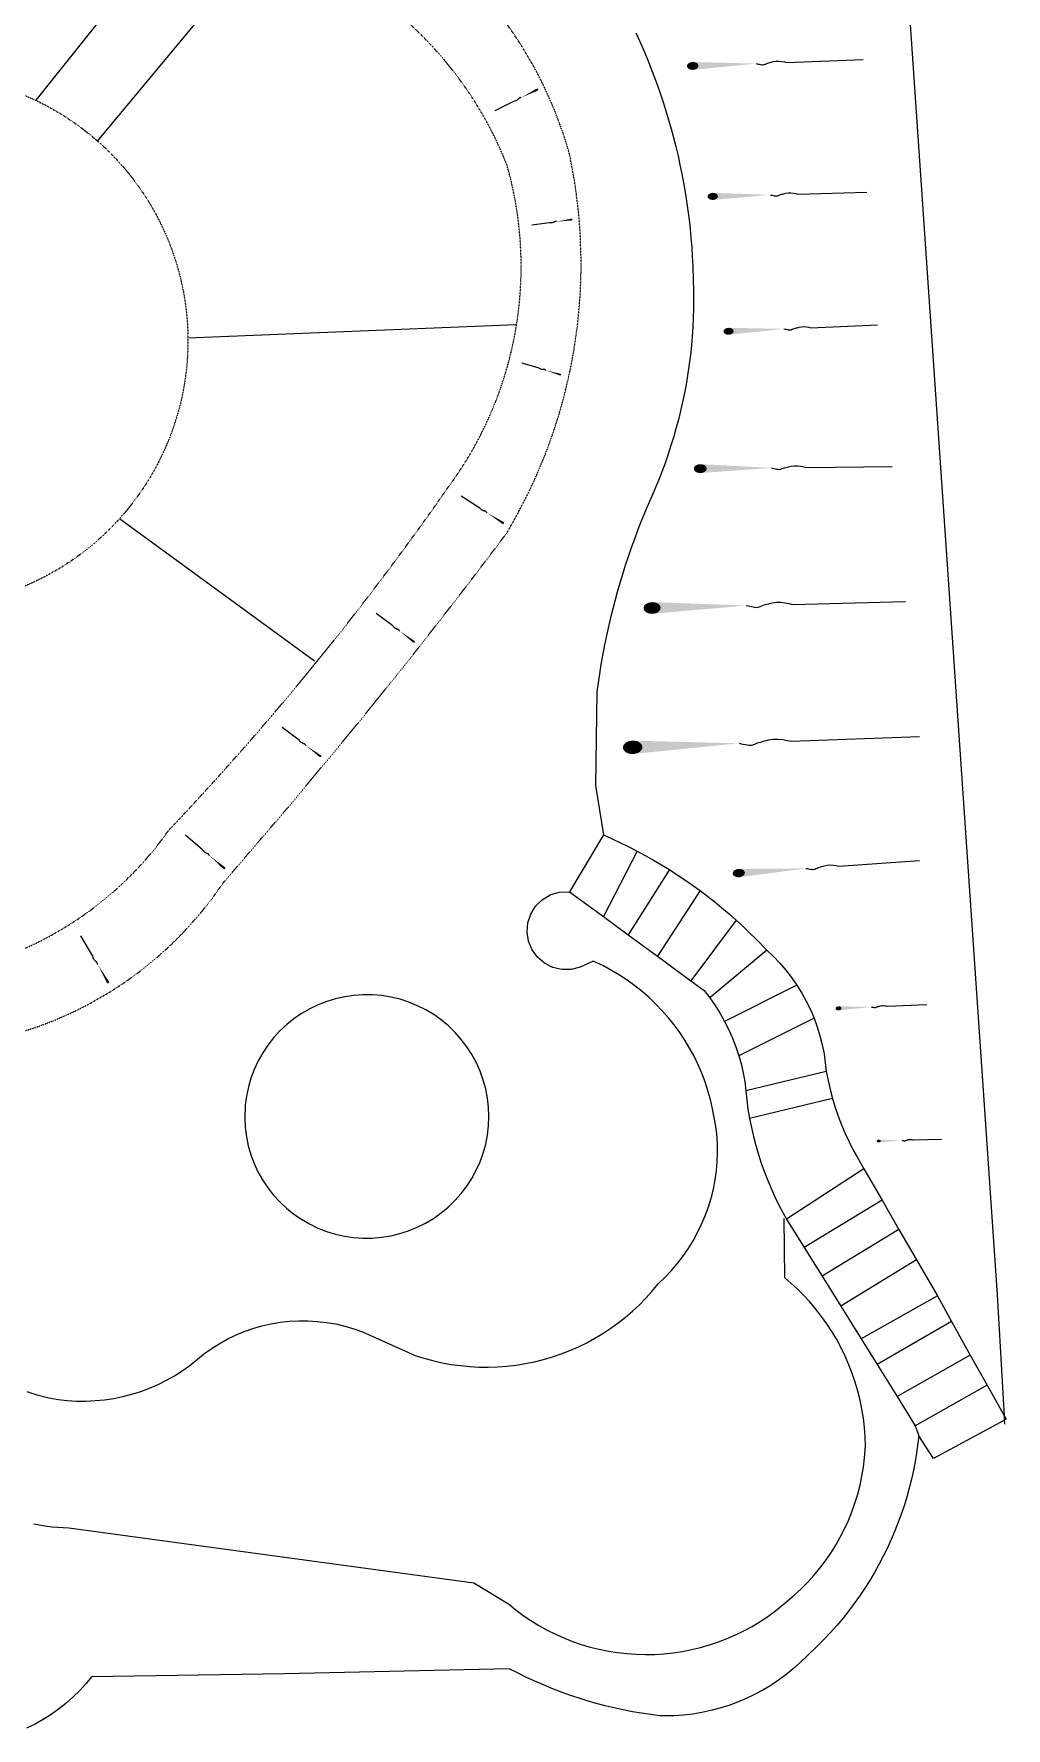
# Model space of a CAD drawing. Header units: millimetres. Extents: x 833924389 to 835767163, y 817400000 to 818811854.
# Drawn here: x 835550957 to 835577540, y 817912271 to 817958570 of the extents above; entities that cross this region are included whole.
import ezdxf

# ---------------------------------------------------------------- set-up
doc = ezdxf.new("R2010")
doc.units = ezdxf.units.MM
doc.header["$LTSCALE"] = 10
doc.header["$MEASUREMENT"] = 0
doc.linetypes.add('11SW4B$1$DGN Style 5', pattern=[1.174922, 0.503538, -0.671384])
doc.layers.add('01_Base_Plan', color=5, linetype='Continuous', lineweight=5)

msp = doc.modelspace()

# ---------------------------------------------------------------- hatches: boundary and pattern name
at = {"layer": '01_Base_Plan', "linetype": 'Continuous'}
h = msp.add_hatch(color=256, dxfattribs=at)
edge = h.paths.add_edge_path()
edge.add_ellipse((835568971, 817957693), major_axis=(158, 6), ratio=0.683333, start_angle=0, end_angle=360)
h = msp.add_hatch(color=256, dxfattribs=at)
edge = h.paths.add_edge_path()
edge.add_ellipse((835564711, 817957043), major_axis=(-39.1, -19.6), ratio=0.683333, start_angle=0, end_angle=360)
h = msp.add_hatch(color=256, dxfattribs=at)
edge = h.paths.add_edge_path()
edge.add_ellipse((835569518, 817954129), major_axis=(143, 4), ratio=0.683333, start_angle=0, end_angle=360)
h = msp.add_hatch(color=256, dxfattribs=at)
edge = h.paths.add_edge_path()
edge.add_ellipse((835565651, 817953495), major_axis=(-36.6, -5.2), ratio=0.683333, start_angle=0, end_angle=360)
h = msp.add_hatch(color=256, dxfattribs=at)
edge = h.paths.add_edge_path()
edge.add_ellipse((835569951, 817950443), major_axis=(138, 6), ratio=0.683333, start_angle=0, end_angle=360)
h = msp.add_hatch(color=256, dxfattribs=at)
edge = h.paths.add_edge_path()
edge.add_ellipse((835565340, 817949260), major_axis=(-35, 10.5), ratio=0.683333, start_angle=0, end_angle=360)
h = msp.add_hatch(color=256, dxfattribs=at)
edge = h.paths.add_edge_path()
edge.add_ellipse((835569178, 817946689), major_axis=(178, 2), ratio=0.683333, start_angle=0, end_angle=360)
h = msp.add_hatch(color=256, dxfattribs=at)
edge = h.paths.add_edge_path()
edge.add_ellipse((835563774, 817945212), major_axis=(-38.5, 24.5), ratio=0.683333, start_angle=0, end_angle=360)
h = msp.add_hatch(color=256, dxfattribs=at)
edge = h.paths.add_edge_path()
edge.add_ellipse((835567860, 817942881), major_axis=(235, 6), ratio=0.683333, start_angle=0, end_angle=360)
h = msp.add_hatch(color=256, dxfattribs=at)
edge = h.paths.add_edge_path()
edge.add_ellipse((835561340, 817941964), major_axis=(-34.9, 26.2), ratio=0.683333, start_angle=0, end_angle=360)
h = msp.add_hatch(color=256, dxfattribs=at)
edge = h.paths.add_edge_path()
edge.add_ellipse((835567329, 817939073), major_axis=(266, 10), ratio=0.683333, start_angle=0, end_angle=360)
h = msp.add_hatch(color=256, dxfattribs=at)
edge = h.paths.add_edge_path()
edge.add_ellipse((835558778, 817938839), major_axis=(-35, 26.2), ratio=0.683333, start_angle=0, end_angle=360)
h = msp.add_hatch(color=256, dxfattribs=at)
edge = h.paths.add_edge_path()
edge.add_ellipse((835556152, 817935780), major_axis=(-35.8, 30.4), ratio=0.683333, start_angle=0, end_angle=360)
h = msp.add_hatch(color=256, dxfattribs=at)
edge = h.paths.add_edge_path()
edge.add_ellipse((835570230, 817935637), major_axis=(168, 12), ratio=0.683333, start_angle=0, end_angle=360)
h = msp.add_hatch(color=256, dxfattribs=at)
edge = h.paths.add_edge_path()
edge.add_ellipse((835552975, 817932668), major_axis=(-24.9, 42.7), ratio=0.683333, start_angle=0, end_angle=360)
h = msp.add_hatch(color=256, dxfattribs=at)
edge = h.paths.add_edge_path()
edge.add_ellipse((835572957, 817931941), major_axis=(82.1, 3.5), ratio=0.683333, start_angle=0, end_angle=360)
h = msp.add_hatch(color=256, dxfattribs=at)
edge = h.paths.add_edge_path()
edge.add_ellipse((835574058, 817928314), major_axis=(58.3, 1.8), ratio=0.683333, start_angle=0, end_angle=360)

# ---------------------------------------------------------------- linework, layer by layer
for p, q in [((835571548, 817957788), (835573631, 817957865)), ((835564074, 817956724), (835563559, 817956467)), ((835571849, 817954191), (835573733, 817954242)), ((835565055, 817953410), (835564573, 817953341)), ((835555169, 817950267), (835564145, 817950626)), ((835572204, 817950538), (835574025, 817950615)), ((835564771, 817949431), (835564310, 817949569)), ((835572078, 817946721), (835574422, 817946747)), ((835563147, 817945611), (835562640, 817945934)), ((835553302, 817945323), (835558629, 817941440)), ((835560772, 817942390), (835560313, 817942734)), ((835571692, 817942980), (835574789, 817943061)), ((835558208, 817939266), (835557747, 817939612)), ((835571663, 817939237), (835575167, 817939371)), ((835555569, 817936276), (835555099, 817936676)), ((835566534, 817936679), (835565606, 817935126)), ((835567451, 817936239), (835566531, 817934447)), ((835568332, 817935731), (835567208, 817933951)), ((835572964, 817935827), (835575173, 817935981)), ((835569171, 817935157), (835568004, 817933367)), ((835570155, 817934354), (835568922, 817932694)), ((835552570, 817933363), (835552242, 817933925)), ((835570993, 817933530), (835569440, 817932225)), ((835571820, 817932571), (835569843, 817931580)), ((835574294, 817931998), (835575374, 817932044)), ((835572288, 817931672), (835570232, 817930645)), ((835572621, 817930218), (835570419, 817929687)), ((835572795, 817929477), (835570525, 817928933)), ((835575008, 817928343), (835575775, 817928366)), ((835573653, 817927554), (835571531, 817926182)), ((835574148, 817926697), (835572018, 817925402)), ((835574610, 817925898), (835572507, 817924618)), ((835575087, 817925071), (835573017, 817923801)), ((835575659, 817924081), (835573573, 817922910)), ((835576050, 817923381), (835574013, 817922204)), ((835576561, 817922466), (835574557, 817921332)), ((835577022, 817921640), (835575057, 817920530))]:
    msp.add_line(p, q, dxfattribs=at)
at = {"layer": '01_Base_Plan', "linetype": 'Continuous', "flags": 128}
for points in [[(835577503, 817920577), (835577497, 817920690), (835577491, 817920800), (835577308, 817924108), (835574229, 817968946)], [(835552700, 817955641), (835557216, 817961073), (835558501, 817962750), (835557872, 817963014), (835557379, 817963139), (835556649, 817963282), (835556345, 817963428), (835556251, 817963311), (835554730, 817961410), (835551007, 817956755)], [(835567417, 817958594), (835567522, 817958363), (835567625, 817958131), (835567723, 817957897), (835567818, 817957662), (835567910, 817957425), (835567998, 817957187), (835568082, 817956948), (835568163, 817956707), (835568240, 817956466), (835568313, 817956223), (835568382, 817955979), (835568448, 817955734), (835568510, 817955488), (835568569, 817955241), (835568623, 817954993), (835568674, 817954745), (835568721, 817954496), (835568764, 817954246), (835568803, 817953995), (835568839, 817953744), (835568871, 817953492), (835568899, 817953240), (835568923, 817952988), (835568943, 817952735), (835568959, 817952482), (835568972, 817952228), (835568984, 817951826), (835568991, 817951572), (835568994, 817951318), (835568992, 817951065), (835568985, 817950811), (835568973, 817950558), (835568956, 817950305), (835568935, 817950052), (835568908, 817949800), (835568877, 817949548), (835568840, 817949297), (835568799, 817949047), (835568753, 817948797), (835568702, 817948549), (835568647, 817948301), (835568587, 817948055), (835568521, 817947809), (835568452, 817947565), (835568377, 817947323), (835568298, 817947082), (835568214, 817946842), (835568126, 817946604), (835568033, 817946368), (835567850, 817945938), (835567749, 817945705), (835567651, 817945471), (835567556, 817945236), (835567464, 817944999), (835567375, 817944761), (835567289, 817944522), (835567207, 817944283), (835567127, 817944042), (835567051, 817943800), (835566977, 817943557), (835566907, 817943313), (835566840, 817943068), (835566776, 817942822), (835566715, 817942576), (835566658, 817942329), (835566604, 817942081), (835566553, 817941833), (835566505, 817941584), (835566460, 817941334), (835566419, 817941083), (835566347, 817940592), (835566312, 817938029), (835566534, 817936679)], [(835570704, 817957757), (835570735, 817957751), (835570767, 817957745), (835570799, 817957738), (835570831, 817957732), (835570863, 817957726), (835570895, 817957725), (835570926, 817957732), (835570958, 817957745), (835570989, 817957758), (835571020, 817957769), (835571052, 817957777), (835571083, 817957786), (835571114, 817957794), (835571146, 817957803), (835571177, 817957812), (835571250, 817957824), (835571329, 817957825), (835571409, 817957818), (835571484, 817957805), (835571548, 817957788)], [(835564282, 817956829), (835564274, 817956827), (835564265, 817956825), (835564256, 817956823), (835564247, 817956820), (835564239, 817956818), (835564231, 817956815), (835564224, 817956810), (835564217, 817956803), (835564211, 817956796), (835564204, 817956790), (835564197, 817956784), (835564190, 817956778), (835564183, 817956772), (835564176, 817956767), (835564170, 817956761), (835564153, 817956750), (835564133, 817956740), (835564112, 817956733), (835564091, 817956728), (835564074, 817956724)], [(835571086, 817954171), (835571114, 817954165), (835571143, 817954159), (835571172, 817954153), (835571201, 817954147), (835571230, 817954141), (835571258, 817954140), (835571287, 817954146), (835571315, 817954157), (835571344, 817954169), (835571372, 817954178), (835571400, 817954186), (835571429, 817954193), (835571457, 817954201), (835571486, 817954208), (835571514, 817954216), (835571580, 817954226), (835571652, 817954226), (835571724, 817954219), (835571792, 817954207), (835571849, 817954191)], [(835565250, 817953438), (835565243, 817953438), (835565235, 817953439), (835565228, 817953440), (835565220, 817953440), (835565212, 817953441), (835565205, 817953440), (835565198, 817953438), (835565191, 817953434), (835565184, 817953431), (835565177, 817953427), (835565170, 817953424), (835565163, 817953422), (835565156, 817953419), (835565149, 817953416), (835565142, 817953413), (835565125, 817953409), (835565107, 817953407), (835565088, 817953406), (835565070, 817953408), (835565055, 817953410)], [(835571466, 817950507), (835571494, 817950502), (835571522, 817950496), (835571550, 817950491), (835571578, 817950486), (835571606, 817950480), (835571633, 817950480), (835571661, 817950486), (835571688, 817950497), (835571715, 817950509), (835571743, 817950519), (835571770, 817950526), (835571797, 817950534), (835571825, 817950541), (835571852, 817950549), (835571880, 817950557), (835571943, 817950568), (835572013, 817950569), (835572083, 817950563), (835572148, 817950552), (835572204, 817950538)], [(835564957, 817949375), (835564951, 817949379), (835564944, 817949383), (835564938, 817949387), (835564931, 817949390), (835564925, 817949394), (835564918, 817949397), (835564910, 817949397), (835564903, 817949397), (835564895, 817949397), (835564887, 817949396), (835564880, 817949397), (835564872, 817949397), (835564865, 817949398), (835564857, 817949398), (835564850, 817949399), (835564833, 817949402), (835564816, 817949407), (835564799, 817949415), (835564783, 817949423), (835564771, 817949431)], [(835571128, 817946710), (835571164, 817946702), (835571199, 817946694), (835571235, 817946687), (835571271, 817946679), (835571307, 817946671), (835571342, 817946669), (835571378, 817946676), (835571413, 817946689), (835571449, 817946703), (835571484, 817946714), (835571520, 817946723), (835571555, 817946732), (835571591, 817946740), (835571626, 817946749), (835571662, 817946758), (835571744, 817946769), (835571833, 817946768), (835571923, 817946758), (835572007, 817946741), (835572078, 817946721)], [(835563352, 817945480), (835563346, 817945487), (835563339, 817945494), (835563333, 817945501), (835563326, 817945507), (835563320, 817945514), (835563312, 817945519), (835563304, 817945523), (835563294, 817945525), (835563285, 817945527), (835563275, 817945530), (835563266, 817945533), (835563258, 817945536), (835563249, 817945539), (835563240, 817945542), (835563231, 817945545), (835563212, 817945554), (835563193, 817945567), (835563175, 817945582), (835563159, 817945597), (835563147, 817945611)], [(835570436, 817942948), (835570484, 817942938), (835570531, 817942928), (835570579, 817942918), (835570626, 817942909), (835570673, 817942899), (835570720, 817942897), (835570767, 817942907), (835570814, 817942925), (835570860, 817942944), (835570907, 817942960), (835570954, 817942972), (835571001, 817942984), (835571047, 817942996), (835571094, 817943009), (835571141, 817943021), (835571250, 817943038), (835571368, 817943038), (835571486, 817943026), (835571597, 817943005), (835571692, 817942980)], [(835560958, 817942250), (835560953, 817942257), (835560947, 817942264), (835560941, 817942271), (835560935, 817942278), (835560930, 817942284), (835560923, 817942290), (835560915, 817942294), (835560906, 817942297), (835560897, 817942299), (835560889, 817942302), (835560880, 817942306), (835560872, 817942310), (835560864, 817942313), (835560856, 817942317), (835560848, 817942320), (835560830, 817942331), (835560813, 817942344), (835560797, 817942359), (835560783, 817942375), (835560772, 817942390)], [(835558394, 817939126), (835558389, 817939133), (835558383, 817939140), (835558377, 817939147), (835558371, 817939154), (835558366, 817939161), (835558359, 817939166), (835558351, 817939170), (835558342, 817939173), (835558333, 817939176), (835558324, 817939179), (835558316, 817939182), (835558308, 817939186), (835558300, 817939190), (835558292, 817939193), (835558283, 817939197), (835558266, 817939207), (835558248, 817939220), (835558232, 817939236), (835558219, 817939252), (835558208, 817939266)], [(835570243, 817939183), (835570297, 817939173), (835570351, 817939162), (835570405, 817939152), (835570458, 817939141), (835570512, 817939131), (835570565, 817939130), (835570618, 817939142), (835570671, 817939163), (835570723, 817939185), (835570776, 817939203), (835570829, 817939218), (835570881, 817939232), (835570934, 817939247), (835570987, 817939261), (835571040, 817939276), (835571162, 817939296), (835571296, 817939298), (835571431, 817939286), (835571556, 817939264), (835571663, 817939237)], [(835566534, 817936679), (835566766, 817936575), (835566997, 817936467), (835567225, 817936355), (835567451, 817936239), (835567675, 817936118), (835567896, 817935993), (835568115, 817935864), (835568332, 817935731), (835568546, 817935593), (835568757, 817935452), (835568965, 817935307), (835569171, 817935157), (835569374, 817935004), (835569574, 817934847), (835569770, 817934686), (835569964, 817934522), (835570155, 817934354), (835570342, 817934182), (835570526, 817934007), (835570706, 817933828), (835570993, 817933530), (835571178, 817933356), (835571353, 817933172), (835571519, 817932980), (835571675, 817932779), (835571820, 817932571), (835571954, 817932356), (835572077, 817932134), (835572189, 817931906), (835572288, 817931672), (835572375, 817931434), (835572450, 817931192), (835572513, 817930946), (835572562, 817930697), (835572621, 817930218), (835572671, 817929969), (835572729, 817929722), (835572795, 817929477), (835572870, 817929235), (835572952, 817928995), (835573043, 817928758), (835573141, 817928524), (835573247, 817928294), (835573360, 817928067), (835573481, 817927843), (835573653, 817927554), (835574148, 817926697), (835574610, 817925898), (835575087, 817925071), (835575659, 817924081), (835576050, 817923381), (835576561, 817922466), (835577022, 817921640), (835577491, 817920800), (835577540, 817920713), (835577497, 817920690), (835575553, 817919642), (835575151, 817920259)], [(835555760, 817936113), (835555754, 817936121), (835555749, 817936129), (835555743, 817936137), (835555737, 817936144), (835555732, 817936152), (835555725, 817936159), (835555716, 817936163), (835555707, 817936167), (835555698, 817936170), (835555689, 817936174), (835555680, 817936179), (835555672, 817936183), (835555663, 817936187), (835555654, 817936192), (835555646, 817936196), (835555627, 817936208), (835555610, 817936224), (835555594, 817936241), (835555580, 817936259), (835555569, 817936276)], [(835572068, 817935764), (835572102, 817935759), (835572137, 817935753), (835572171, 817935748), (835572205, 817935742), (835572239, 817935737), (835572273, 817935737), (835572306, 817935746), (835572339, 817935760), (835572371, 817935775), (835572404, 817935788), (835572437, 817935798), (835572470, 817935808), (835572503, 817935818), (835572536, 817935829), (835572569, 817935839), (835572646, 817935854), (835572730, 817935858), (835572816, 817935853), (835572896, 817935842), (835572964, 817935827)], [(835550765, 817921468), (835551008, 817921391), (835551368, 817921293), (835551619, 817921252), (835551872, 817921224), (835552126, 817921210), (835552381, 817921208), (835552635, 817921220), (835552888, 817921245), (835553140, 817921283), (835553389, 817921333), (835553636, 817921397), (835553878, 817921473), (835554117, 817921562), (835554351, 817921662), (835554579, 817921775), (835554801, 817921899), (835555016, 817922034), (835555224, 817922181), (835555599, 817922489), (835555806, 817922637), (835556021, 817922773), (835556243, 817922897), (835556472, 817923008), (835556707, 817923106), (835556947, 817923190), (835557191, 817923261), (835557440, 817923317), (835557690, 817923360), (835557943, 817923388), (835558198, 817923402), (835558452, 817923402), (835558706, 817923387), (835558959, 817923358), (835559210, 817923315), (835559457, 817923257), (835559702, 817923186), (835559944, 817923099), (835561381, 817922457), (835561623, 817922380), (835561869, 817922313), (835562117, 817922257), (835562367, 817922212), (835562619, 817922177), (835562873, 817922152), (835563127, 817922139), (835563381, 817922136), (835563636, 817922144), (835563890, 817922163), (835564142, 817922192), (835564394, 817922232), (835564643, 817922283), (835564890, 817922344), (835565134, 817922416), (835565375, 817922498), (835565612, 817922590), (835565845, 817922692), (835566074, 817922804), (835566297, 817922926), (835566516, 817923056), (835566728, 817923196), (835566934, 817923345), (835567134, 817923502), (835567327, 817923668), (835567512, 817923842), (835567690, 817924023), (835567861, 817924212), (835568025, 817924410), (835568209, 817924585), (835568384, 817924769), (835568549, 817924962), (835568705, 817925163), (835568849, 817925372), (835568983, 817925588), (835569105, 817925811), (835569215, 817926039), (835569314, 817926273), (835569400, 817926512), (835569474, 817926755), (835569535, 817927001), (835569583, 817927250), (835569618, 817927501), (835569640, 817927754), (835569649, 817928007), (835569645, 817928261), (835569628, 817928514), (835569598, 817928766), (835569514, 817929198), (835569457, 817929445), (835569388, 817929690), (835569309, 817929930), (835569219, 817930168), (835569118, 817930400), (835569007, 817930629), (835568886, 817930852), (835568755, 817931069), (835568615, 817931281), (835568465, 817931486), (835568306, 817931684), (835568139, 817931875), (835567963, 817932058), (835567779, 817932233), (835567588, 817932400), (835567389, 817932558), (835567183, 817932708), (835566971, 817932848), (835566753, 817932978), (835566529, 817933099), (835566248, 817933233), (835565895, 817933067), (835565649, 817933005), (835565395, 817933002), (835565148, 817933059), (835564921, 817933172), (835564727, 817933336), (835564577, 817933540), (835564480, 817933774), (835564441, 817934024), (835564462, 817934276), (835564542, 817934516), (835564676, 817934731), (835564857, 817934908), (835565076, 817935038), (835565318, 817935113), (835565606, 817935126)], [(835565606, 817935126), (835566531, 817934447), (835567208, 817933951), (835568004, 817933367), (835568922, 817932694), (835569286, 817932427), (835569440, 817932225), (835569585, 817932017), (835569719, 817931802), (835569843, 817931580), (835569957, 817931353), (835570060, 817931122), (835570152, 817930885), (835570232, 817930645), (835570301, 817930400), (835570398, 817929939), (835570419, 817929687), (835570447, 817929434), (835570482, 817929183), (835570525, 817928933), (835570575, 817928685), (835570632, 817928437), (835570696, 817928192), (835570767, 817927948), (835570845, 817927707), (835570930, 817927468), (835571022, 817927232), (835571121, 817926998), (835571226, 817926767), (835571338, 817926540), (835571531, 817926182), (835572018, 817925402), (835572507, 817924618), (835573017, 817923801), (835573573, 817922910), (835574013, 817922204), (835574557, 817921332), (835575057, 817920530), (835575151, 817920259)], [(835552703, 817933135), (835552700, 817933145), (835552697, 817933155), (835552694, 817933164), (835552691, 817933174), (835552688, 817933184), (835552683, 817933192), (835552677, 817933200), (835552669, 817933207), (835552660, 817933213), (835552653, 817933221), (835552646, 817933228), (835552639, 817933235), (835552632, 817933243), (835552625, 817933250), (835552618, 817933257), (835552604, 817933276), (835552592, 817933297), (835552582, 817933320), (835552575, 817933343), (835552570, 817933363)], [(835556721, 817928936), (835556734, 817928682), (835556767, 817928431), (835556819, 817928183), (835556889, 817927939), (835556978, 817927702), (835557085, 817927472), (835557209, 817927250), (835557350, 817927039), (835557507, 817926839), (835557678, 817926652), (835557863, 817926478), (835558061, 817926319), (835558271, 817926175), (835558491, 817926048), (835558720, 817925937), (835558957, 817925845), (835559200, 817925770), (835559448, 817925714), (835559700, 817925678), (835559954, 817925660), (835560208, 817925662), (835560462, 817925683), (835560713, 817925723), (835560960, 817925783), (835561203, 817925861), (835561438, 817925957), (835561666, 817926070), (835561884, 817926201), (835562092, 817926348), (835562287, 817926510), (835562470, 817926686), (835562639, 817926876), (835562793, 817927078), (835562931, 817927291), (835563052, 817927514), (835563156, 817927746), (835563242, 817927985), (835563310, 817928229), (835563358, 817928478), (835563387, 817928730), (835563397, 817928983), (835563388, 817929237), (835563359, 817929489), (835563311, 817929738), (835563245, 817929982), (835563159, 817930221), (835563056, 817930453), (835562935, 817930676), (835562798, 817930889), (835562644, 817931092), (835562476, 817931282), (835562294, 817931458), (835562098, 817931621), (835561891, 817931768), (835561673, 817931898), (835561446, 817932012), (835561210, 817932109), (835560968, 817932187), (835560721, 817932246), (835560470, 817932287), (835560216, 817932308), (835559962, 817932311), (835559708, 817932293), (835559456, 817932257), (835559208, 817932202), (835558964, 817932127), (835558727, 817932035), (835558498, 817931925), (835558278, 817931798), (835558068, 817931654), (835557869, 817931495), (835557684, 817931322), (835557512, 817931134), (835557355, 817930935), (835557214, 817930724), (835557089, 817930503), (835556981, 817930273), (835556892, 817930035), (835556821, 817929792), (835556768, 817929544), (835556735, 817929292), (835556721, 817928936)], [(835573856, 817931979), (835573872, 817931976), (835573889, 817931973), (835573906, 817931970), (835573922, 817931966), (835573939, 817931963), (835573955, 817931963), (835573972, 817931967), (835573988, 817931973), (835574004, 817931980), (835574020, 817931986), (835574036, 817931990), (835574053, 817931995), (835574069, 817932000), (835574085, 817932004), (835574101, 817932009), (835574139, 817932015), (835574180, 817932016), (835574222, 817932012), (835574261, 817932006), (835574294, 817931998)], [(835574697, 817928333), (835574708, 817928331), (835574720, 817928329), (835574732, 817928326), (835574744, 817928324), (835574755, 817928322), (835574767, 817928321), (835574779, 817928324), (835574790, 817928328), (835574802, 817928333), (835574813, 817928337), (835574825, 817928340), (835574837, 817928343), (835574848, 817928346), (835574860, 817928349), (835574871, 817928352), (835574898, 817928357), (835574927, 817928357), (835574957, 817928354), (835574984, 817928349), (835575008, 817928343)], [(835550954, 817917853), (835551204, 817917807), (835551456, 817917774), (835551912, 817917743), (835562982, 817916243), (835563936, 817915663), (835564134, 817915503), (835564338, 817915351), (835564548, 817915209), (835564765, 817915076), (835564987, 817914952), (835565215, 817914839), (835565447, 817914735), (835565683, 817914642), (835565924, 817914559), (835566168, 817914487), (835566415, 817914425), (835566664, 817914374), (835566915, 817914334), (835567168, 817914306), (835567422, 817914288), (835567677, 817914281), (835567931, 817914286), (835568185, 817914302), (835568438, 817914328), (835568690, 817914366), (835568940, 817914415), (835569187, 817914475), (835569432, 817914545), (835569673, 817914626), (835569910, 817914717), (835570144, 817914819), (835570372, 817914931), (835570596, 817915052), (835570813, 817915184), (835571025, 817915324), (835571231, 817915474), (835571554, 817915740), (835571748, 817915905), (835571935, 817916077), (835572114, 817916258), (835572284, 817916446), (835572447, 817916642), (835572600, 817916844), (835572745, 817917053), (835572880, 817917268), (835573005, 817917489), (835573121, 817917715), (835573227, 817917945), (835573322, 817918181), (835573407, 817918420), (835573481, 817918662), (835573545, 817918908), (835573598, 817919156), (835573640, 817919406), (835573671, 817919658), (835573694, 817919979), (835573685, 817920233), (835573666, 817920486), (835573637, 817920738), (835573597, 817920988), (835573546, 817921237), (835573485, 817921483), (835573413, 817921726), (835573332, 817921966), (835573240, 817922203), (835573139, 817922436), (835573027, 817922664), (835572907, 817922887), (835572777, 817923105), (835572638, 817923317), (835572490, 817923523), (835572333, 817923723), (835572169, 817923917), (835571996, 817924103), (835571816, 817924282), (835571486, 817924573), (835571474, 817926198)], [(835575151, 817920259), (835575102, 817919858), (835575062, 817919608), (835575014, 817919358), (835574961, 817919110), (835574900, 817918864), (835574833, 817918619), (835574759, 817918376), (835574679, 817918136), (835574592, 817917897), (835574499, 817917661), (835574399, 817917428), (835574293, 817917197), (835574181, 817916969), (835574063, 817916745), (835573939, 817916523), (835573809, 817916305), (835573673, 817916091), (835573531, 817915880), (835573384, 817915673), (835573231, 817915470), (835573072, 817915271), (835572908, 817915077), (835572740, 817914887), (835572566, 817914702), (835572387, 817914521), (835572087, 817914240), (835571906, 817914061), (835571717, 817913892), (835571520, 817913731), (835571315, 817913580), (835571104, 817913439), (835570886, 817913307), (835570662, 817913187), (835570432, 817913077), (835570198, 817912978), (835569959, 817912891), (835569716, 817912814), (835569470, 817912750), (835569221, 817912697), (835568970, 817912656), (835568717, 817912626), (835568463, 817912609), (835568074, 817912607), (835567822, 817912639), (835567570, 817912677), (835567320, 817912720), (835567070, 817912769), (835566821, 817912823), (835566574, 817912883), (835566328, 817912948), (835566083, 817913019), (835565841, 817913094), (835565599, 817913175), (835565360, 817913261), (835565123, 817913353), (835564887, 817913450), (835564654, 817913551), (835564423, 817913658), (835564195, 817913770), (835563953, 817913895), (835557811, 817913757), (835552536, 817913676), (835552376, 817913479), (835552205, 817913292), (835552023, 817913113), (835551833, 817912945), (835551634, 817912787), (835551426, 817912641), (835551210, 817912505), (835550988, 817912382), (835550759, 817912271)]]:
    msp.add_lwpolyline(points, dxfattribs=at)
at = {"layer": '01_Base_Plan', "linetype": '11SW4B$1$DGN Style 5', "flags": 128}
for points in [[(835556272, 817963309), (835556251, 817963311), (835555381, 817963382), (835554367, 817963481), (835553356, 817963597), (835552347, 817963730), (835551089, 817963921), (835549835, 817964138), (835549585, 817964185), (835549159, 817964318), (835542320, 817965948), (835541828, 817966075), (835541329, 817966176), (835540573, 817966279), (835539810, 817966323), (835539301, 817966320), (835538793, 817966291), (835538036, 817966197), (835537535, 817966102), (835537041, 817965982), (835536312, 817965754), (835535838, 817965571), (835535373, 817965364), (835534697, 817965009), (835534035, 817964591), (835533594, 817964337), (835533170, 817964057), (835532964, 817963907), (835532568, 817963589), (835532192, 817963247), (835532012, 817963067), (835531838, 817962882), (835531507, 817962497), (835531200, 817962092), (835531056, 817961882), (835530788, 817961451), (835530548, 817961004), (835530438, 817960775), (835530335, 817960543), (835530151, 817960070), (835529997, 817959586), (835529873, 817959094), (835529780, 817958596), (835529717, 817958092), (835529696, 817957814), (835529555, 817957066), (835529483, 817956564), (835529427, 817956059), (835529390, 817955554), (835529369, 817955047), (835529371, 817954286), (835529395, 817953779), (835529436, 817953273), (835529529, 817952518), (835529662, 817951769), (835529772, 817951274), (835529898, 817950783), (835530075, 817950191), (835530460, 817949252), (835530673, 817948792), (835531018, 817948113), (835531392, 817947450), (835531794, 817946803), (835532078, 817946383), (835532527, 817945767), (835532841, 817945368), (835533335, 817944786), (835534559, 817942702), (835537683, 817936945), (835537938, 817936506), (835538212, 817936079), (835538504, 817935663), (835538975, 817935065), (835539484, 817934498), (835539843, 817934139), (835540217, 817933795), (835540606, 817933468), (835541214, 817933009), (835541636, 817932725), (835542070, 817932459), (835542740, 817932097), (835543200, 817931879), (835543669, 817931681), (835544387, 817931422), (835544874, 817931276), (835545367, 817931150), (835546116, 817931002), (835546872, 817930902), (835547523, 817930855), (835548286, 817930874), (835548793, 817930918), (835549298, 817930987), (835549798, 817931082), (835550538, 817931270), (835551022, 817931425), (835551499, 817931605), (835551965, 817931808), (835552421, 817932034), (835553082, 817932414), (835553507, 817932695), (835553916, 817932996), (835554310, 817933318), (835554688, 817933658), (835555048, 817934017), (835555553, 817934588), (835555865, 817934988), (835556139, 817935376), (835557962, 817937495), (835559909, 817939841), (835561341, 817941624), (835562747, 817943427), (835563880, 817944918), (835564133, 817945358), (835564483, 817946034), (835564697, 817946495), (835564986, 817947199), (835565158, 817947677), (835565313, 817948160), (835565450, 817948648), (835565624, 817949389), (835565718, 817949888), (835565825, 817950641), (835565893, 817951399), (835565915, 817951906), (835565920, 817952413), (835565893, 817953174), (835565853, 817953679), (835565759, 817954434), (835565604, 817955283), (835565457, 817955769), (835565196, 817956484), (835564886, 817957179), (835564653, 817957630), (835564266, 817958285), (835563983, 817958707), (835563681, 817959115), (835563361, 817959509), (835563023, 817959888), (835562484, 817960427), (835562105, 817960765), (835561508, 817961239), (835561092, 817961532), (835560664, 817961805), (835559999, 817962178), (835559542, 817962401), (835559075, 817962603), (835558542, 817962803), (835558521, 817962811)], [(835554730, 817961410), (835554495, 817961477), (835554242, 817961508), (835553989, 817961539), (835553737, 817961570), (835553484, 817961601), (835553232, 817961633), (835552979, 817961664), (835552727, 817961696), (835552474, 817961729), (835552222, 817961761), (835551969, 817961794), (835551717, 817961826), (835551465, 817961860), (835551212, 817961893), (835550960, 817961926), (835550708, 817961960), (835550456, 817961994), (835550203, 817962029), (835549951, 817962063), (835549699, 817962098), (835549447, 817962133), (835549195, 817962168), (835548829, 817962219), (835541787, 817963854), (835541539, 817963911), (835541289, 817963961), (835541038, 817964003), (835540786, 817964038), (835540533, 817964066), (835540279, 817964086), (835540025, 817964098), (835539771, 817964103), (835539516, 817964100), (835539262, 817964090), (835539008, 817964072), (835538755, 817964047), (835538502, 817964014), (835538251, 817963974), (835538001, 817963926), (835537753, 817963871), (835537506, 817963809), (835537261, 817963739), (835537018, 817963662), (835536778, 817963578), (835536541, 817963486), (835536306, 817963388), (835536074, 817963283), (835535846, 817963171), (835535621, 817963052), (835535400, 817962927), (835534983, 817962666), (835534754, 817962555), (835534530, 817962434), (835534311, 817962304), (835534099, 817962164), (835533892, 817962016), (835533692, 817961860), (835533498, 817961695), (835533312, 817961522), (835533133, 817961341), (835532962, 817961153), (835532799, 817960959), (835532644, 817960757), (835532498, 817960549), (835532362, 817960335), (835532234, 817960116), (835532115, 817959891), (835532007, 817959662), (835531908, 817959428), (835531819, 817959190), (835531740, 817958949), (835531672, 817958705), (835531614, 817958458), (835531566, 817958209), (835531529, 817957958), (835531502, 817957696), (835531436, 817957451), (835531375, 817957205), (835531320, 817956957), (835531270, 817956708), (835531227, 817956458), (835531188, 817956207), (835531156, 817955956), (835531128, 817955704), (835531107, 817955451), (835531091, 817955198), (835531081, 817954944), (835531077, 817954691), (835531078, 817954437), (835531085, 817954183), (835531098, 817953930), (835531116, 817953677), (835531140, 817953425), (835531170, 817953173), (835531206, 817952922), (835531247, 817952671), (835531293, 817952422), (835531345, 817952174), (835531403, 817951927), (835531466, 817951681), (835531535, 817951437), (835531650, 817951068), (835531756, 817950838), (835531866, 817950609), (835531978, 817950381), (835532093, 817950155), (835532211, 817949930), (835532331, 817949707), (835532455, 817949485), (835532581, 817949265), (835532710, 817949046), (835532841, 817948829), (835532976, 817948614), (835533113, 817948400), (835533252, 817948188), (835533395, 817947978), (835533471, 817947869), (835533540, 817947770), (835533687, 817947563), (835533838, 817947359), (835533990, 817947156), (835534145, 817946955), (835534303, 817946756), (835534463, 817946559), (835534626, 817946364), (835534791, 817946171), (835535017, 817945915), (835538842, 817939142), (835539491, 817937994), (835539626, 817937780), (835539766, 817937568), (835539912, 817937360), (835540062, 817937155), (835540216, 817936954), (835540375, 817936756), (835540539, 817936562), (835540707, 817936371), (835540879, 817936184), (835541056, 817936002), (835541236, 817935823), (835541421, 817935649), (835541610, 817935479), (835541802, 817935313), (835541999, 817935152), (835542199, 817934995), (835542402, 817934843), (835542609, 817934695), (835542819, 817934552), (835543033, 817934414), (835543249, 817934281), (835543469, 817934153), (835543691, 817934030), (835543916, 817933911), (835544144, 817933798), (835544374, 817933691), (835544607, 817933588), (835544842, 817933491), (835545080, 817933399), (835545319, 817933313), (835545560, 817933232), (835545803, 817933157), (835546048, 817933087), (835546294, 817933022), (835546541, 817932964), (835546790, 817932911), (835547040, 817932863), (835547291, 817932822), (835547569, 817932782), (835547822, 817932806), (835548075, 817932836), (835548327, 817932872), (835548578, 817932916), (835548827, 817932966), (835549076, 817933022), (835549322, 817933085), (835549567, 817933155), (835549810, 817933231), (835550050, 817933314), (835550289, 817933403), (835550525, 817933498), (835550758, 817933599), (835550989, 817933707), (835551216, 817933821), (835551441, 817933940), (835551662, 817934066), (835551880, 817934197), (835552094, 817934335), (835552304, 817934477), (835552511, 817934626), (835552714, 817934779), (835552912, 817934938), (835553106, 817935103), (835553296, 817935272), (835553481, 817935446), (835553661, 817935626), (835553836, 817935810), (835554007, 817935998), (835554172, 817936191), (835554332, 817936388), (835554487, 817936590), (835554644, 817936807), (835554819, 817936991), (835554993, 817937176), (835555166, 817937362), (835555339, 817937548), (835555511, 817937735), (835555683, 817937923), (835555854, 817938111), (835556025, 817938299), (835556194, 817938488), (835556364, 817938678), (835556532, 817938868), (835556701, 817939058), (835556868, 817939249), (835557035, 817939441), (835557201, 817939633), (835557367, 817939826), (835557532, 817940019), (835557696, 817940213), (835557860, 817940407), (835558023, 817940602), (835558186, 817940797), (835558348, 817940993), (835558509, 817941189), (835558670, 817941386), (835558830, 817941583), (835558989, 817941781), (835559148, 817941979), (835559307, 817942178), (835559464, 817942377), (835559621, 817942577), (835559777, 817942777), (835559933, 817942978), (835560088, 817943179), (835560243, 817943381), (835560396, 817943583), (835560550, 817943786), (835560702, 817943989), (835560854, 817944193), (835561005, 817944397), (835561156, 817944601), (835561306, 817944807), (835561455, 817945012), (835561604, 817945218), (835561752, 817945425), (835561899, 817945631), (835562045, 817945839), (835562280, 817946173), (835562429, 817946378), (835562572, 817946588), (835562711, 817946801), (835562844, 817947017), (835562972, 817947236), (835563094, 817947459), (835563210, 817947685), (835563321, 817947913), (835563426, 817948144), (835563525, 817948378), (835563619, 817948614), (835563706, 817948852), (835563787, 817949092), (835563863, 817949335), (835563932, 817949579), (835563995, 817949825), (835564052, 817950072), (835564102, 817950321), (835564147, 817950570), (835564185, 817950821), (835564217, 817951073), (835564242, 817951325), (835564261, 817951578), (835564274, 817951832), (835564280, 817952085), (835564280, 817952339), (835564274, 817952592), (835564261, 817952846), (835564242, 817953099), (835564216, 817953351), (835564185, 817953602), (835564147, 817953853), (835564102, 817954103), (835564052, 817954352), (835563995, 817954599), (835563890, 817954993), (835563794, 817955228), (835563692, 817955460), (835563584, 817955690), (835563471, 817955917), (835563352, 817956141), (835563227, 817956362), (835563098, 817956580), (835562963, 817956795), (835562822, 817957007), (835562677, 817957215), (835562527, 817957420), (835562371, 817957620), (835562211, 817957817), (835562046, 817958010), (835561877, 817958199), (835561702, 817958384), (835561524, 817958565), (835561341, 817958741), (835561153, 817958913), (835560962, 817959080), (835560767, 817959242), (835560567, 817959399), (835560364, 817959552), (835560157, 817959700), (835559947, 817959842), (835559733, 817959980), (835559516, 817960112), (835559295, 817960239), (835559072, 817960361), (835558846, 817960477), (835558617, 817960587), (835558385, 817960692), (835558151, 817960791), (835557915, 817960885), (835557676, 817960973), (835557216, 817961073)], [(835554910, 817948261), (835554814, 817947943), (835554732, 817947703), (835554641, 817947466), (835554542, 817947232), (835554434, 817947002), (835554319, 817946776), (835554196, 817946554), (835554065, 817946336), (835553927, 817946123), (835553781, 817945915), (835553628, 817945713), (835553468, 817945515), (835553302, 817945323), (835553128, 817945137), (835552949, 817944958), (835552763, 817944784), (835552571, 817944617), (835552374, 817944457), (835552171, 817944304), (835551962, 817944158), (835551749, 817944019), (835551531, 817943888), (835551309, 817943764), (835551082, 817943649), (835550852, 817943541), (835550618, 817943441), (835550381, 817943349), (835550140, 817943266), (835549897, 817943191), (835549651, 817943125), (835549403, 817943067), (835549154, 817943018), (835548902, 817942977), (835548650, 817942945), (835548396, 817942922), (835548142, 817942908), (835547888, 817942903), (835547633, 817942906), (835547379, 817942919), (835547125, 817942940), (835546873, 817942970), (835546621, 817943008), (835546371, 817943056), (835546123, 817943112), (835545877, 817943176), (835545633, 817943250), (835545392, 817943331), (835545154, 817943421), (835544920, 817943519), (835544689, 817943625), (835544461, 817943739), (835544238, 817943861), (835544020, 817943991), (835543806, 817944128), (835543596, 817944273), (835543392, 817944424), (835543194, 817944583), (835543001, 817944748), (835542814, 817944920), (835542634, 817945099), (835542459, 817945283), (835542291, 817945474), (835542130, 817945670), (835541976, 817945872), (835541829, 817946079), (835541689, 817946291), (835541557, 817946508), (835541433, 817946729), (835541316, 817946954), (835541207, 817947183), (835541107, 817947416), (835541014, 817947652), (835540930, 817947892), (835540855, 817948134), (835540787, 817948379), (835540729, 817948625), (835540679, 817948874), (835540638, 817949124), (835540605, 817949376), (835540582, 817949628), (835540567, 817949882), (835540561, 817950135), (835540564, 817950389), (835540576, 817950642), (835540596, 817950895), (835540626, 817951147), (835540664, 817951398), (835540711, 817951647), (835540767, 817951894), (835540831, 817952140), (835540904, 817952383), (835540986, 817952623), (835541075, 817952861), (835541173, 817953095), (835541279, 817953325), (835541393, 817953552), (835541515, 817953775), (835541645, 817953993), (835541782, 817954207), (835541927, 817954416), (835542078, 817954620), (835542237, 817954818), (835542403, 817955011), (835542575, 817955197), (835542754, 817955378), (835542939, 817955553), (835543130, 817955720), (835543326, 817955882), (835543528, 817956036), (835543736, 817956183), (835543948, 817956323), (835544165, 817956455), (835544387, 817956580), (835544613, 817956697), (835544843, 817956806), (835545076, 817956907), (835545313, 817957000), (835545553, 817957085), (835545796, 817957161), (835546041, 817957229), (835546289, 817957288), (835546538, 817957338), (835546789, 817957380), (835547042, 817957413), (835547295, 817957438), (835547549, 817957453), (835547804, 817957460), (835548058, 817957458), (835548312, 817957447), (835548566, 817957427), (835548819, 817957399), (835549071, 817957361), (835549321, 817957315), (835549569, 817957261), (835549816, 817957197), (835550060, 817957125), (835550301, 817957045), (835550540, 817956957), (835550775, 817956860), (835551007, 817956755), (835551234, 817956642), (835551458, 817956521), (835551678, 817956393), (835551892, 817956257), (835552102, 817956113), (835552307, 817955963), (835552506, 817955805), (835552700, 817955641), (835552888, 817955470), (835553070, 817955292), (835553245, 817955109), (835553414, 817954919), (835553576, 817954724), (835553731, 817954523), (835553879, 817954317), (835554020, 817954105), (835554153, 817953889), (835554279, 817953669), (835554397, 817953444), (835554507, 817953215), (835554609, 817952983), (835554703, 817952747), (835554788, 817952509), (835554865, 817952267), (835554933, 817952023), (835554993, 817951776), (835555045, 817951528), (835555087, 817951278), (835555121, 817951026), (835555146, 817950774), (835555162, 817950521), (835555169, 817950267), (835555168, 817950014), (835555157, 817949760), (835555138, 817949507), (835555110, 817949255), (835555073, 817949004), (835555027, 817948755), (835554973, 817948507), (835554910, 817948261)]]:
    msp.add_lwpolyline(points, dxfattribs=at)
at = {"layer": '01_Base_Plan', "linetype": 'Continuous'}
for points in [[(835570704, 817957757), (835568967, 817957802), (835568975, 817957585)], [(835571086, 817954171), (835569516, 817954227), (835569521, 817954031)], [(835565250, 817953438), (835565654, 817953470), (835565647, 817953520)], [(835571128, 817946710), (835569177, 817946811), (835569179, 817946568)], [(835563352, 817945480), (835563757, 817945186), (835563791, 817945238)], [(835560958, 817942250), (835561322, 817941940), (835561358, 817941987)], [(835555760, 817936113), (835556131, 817935756), (835556173, 817935805)], [(835573856, 817931979), (835572955, 817931997), (835572959, 817931885)]]:
    msp.add_solid(points, dxfattribs=at)
at = {"layer": '01_Base_Plan', "linetype": 'Continuous', "extrusion": (0, 0, -1)}
for points in [[(-835564282, 817956829), (-835564724, 817957016), (-835564697, 817957070)], [(-835571466, 817950507), (-835569947, 817950538), (-835569955, 817950349)], [(-835564957, 817949375), (-835565333, 817949237), (-835565347, 817949284)], [(-835570436, 817942948), (-835567856, 817943042), (-835567865, 817942720)], [(-835558394, 817939126), (-835558760, 817938815), (-835558795, 817938863)], [(-835570243, 817939183), (-835567322, 817939255), (-835567336, 817938891)], [(-835572068, 817935764), (-835570222, 817935751), (-835570238, 817935522)], [(-835552703, 817933135), (-835552946, 817932651), (-835553004, 817932685)], [(-835574697, 817928333), (-835574057, 817928354), (-835574060, 817928274)]]:
    msp.add_solid(points, dxfattribs=at)

doc.saveas('drawing.dxf')
